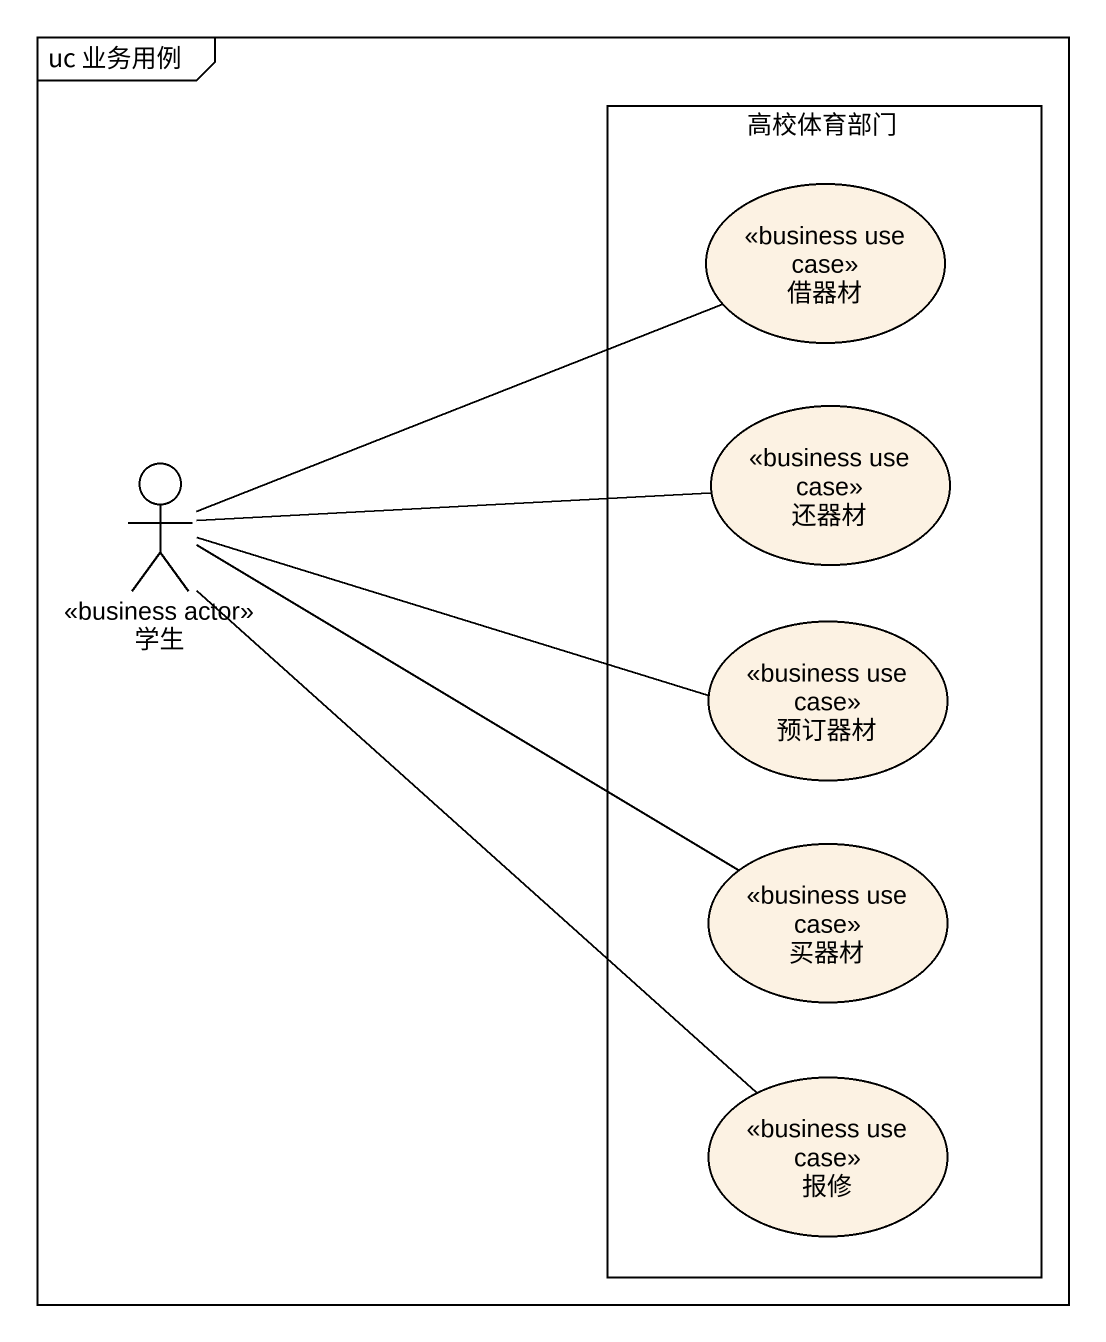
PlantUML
@startuml
mainframe uc 业务用例
rectangle 高校体育部门 {
  usecase 借器材 <<business use case>>
  usecase 还器材 <<business use case>>
  usecase 预订器材 <<business use case>>
  usecase 买器材 <<business use case>>
  usecase 报修 <<business use case>>
}
actor 学生 <<business actor>>
学生 -right- 借器材
学生 -right- 还器材
学生 -right- 预订器材
学生 -right- 买器材
学生 -- 报修
@enduml
